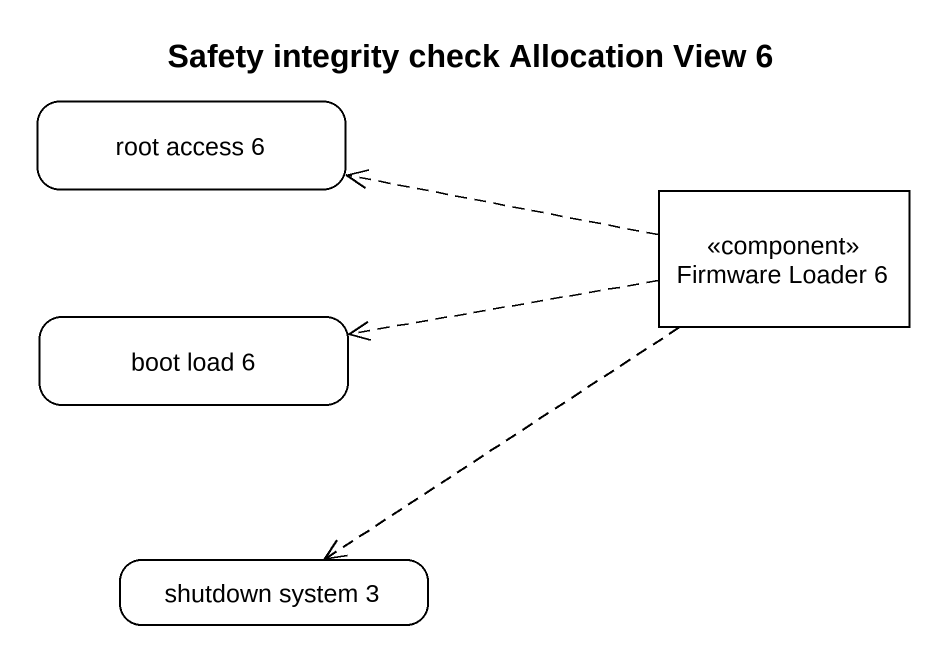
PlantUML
@startuml
title Safety integrity check Allocation View 6
hide empty description
state "root access 6" as root_access_6
state "Firmware Loader 6" as Firmware_Loader_6 <<component>>
state "boot load 6" as boot_load_6
state "shutdown system 3" as shutdown_system_3
Firmware_Loader_6 -left[dashed]-> root_access_6
Firmware_Loader_6 -left[dashed]-> boot_load_6
Firmware_Loader_6 -[dashed]-> shutdown_system_3
@enduml
